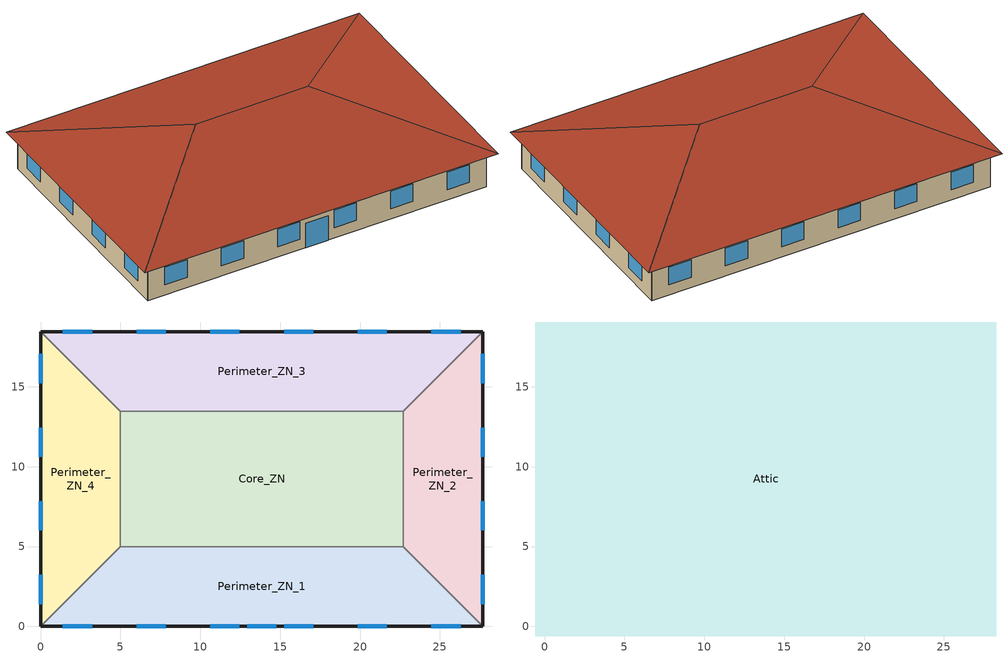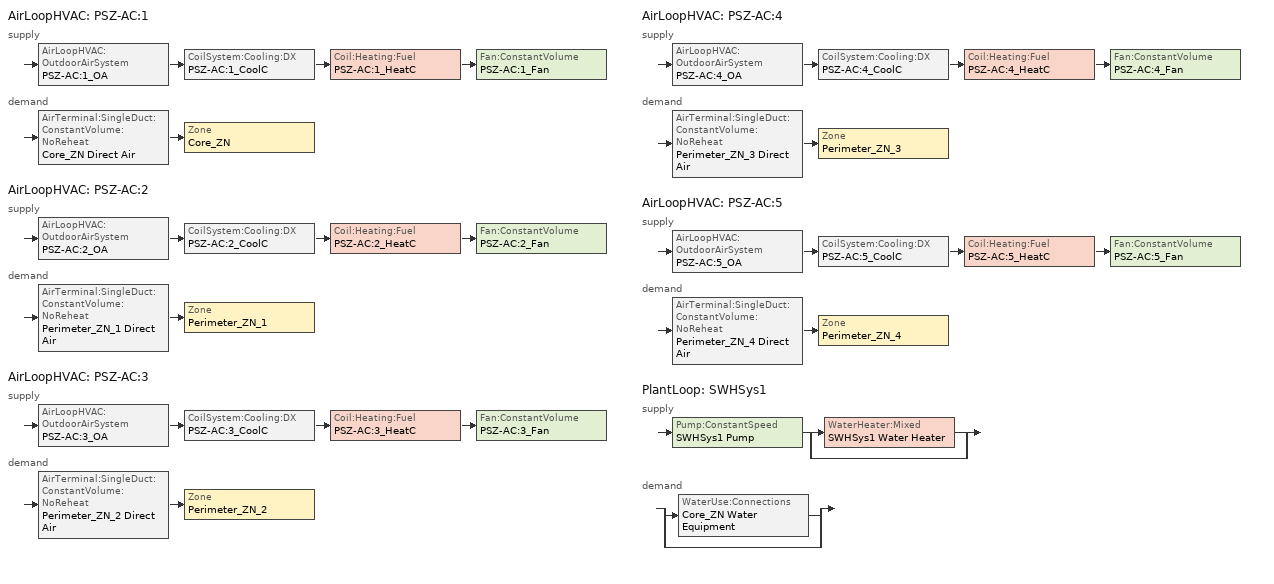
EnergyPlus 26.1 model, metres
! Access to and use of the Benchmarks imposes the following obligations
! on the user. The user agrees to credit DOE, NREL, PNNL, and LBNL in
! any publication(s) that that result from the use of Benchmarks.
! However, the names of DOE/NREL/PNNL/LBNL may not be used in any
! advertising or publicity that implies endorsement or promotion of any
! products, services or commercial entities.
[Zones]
Core_ZN
 floor ground (ext-slab): 5,13.46 22.69,13.46 22.69,5 5,5 z0
 wall to Perimeter_ZN_1 (int-walls): 5,5 22.69,5 z0:3.05
 wall to Perimeter_ZN_2 (int-walls): 22.69,5 22.69,13.46 z0:3.05
 wall to Perimeter_ZN_3 (int-walls): 22.69,13.46 5,13.46 z0:3.05
 wall to Perimeter_ZN_4 (int-walls): 5,13.46 5,5 z0:3.05
Perimeter_ZN_1
 floor ground (ext-slab): 27.69,0 0,0 5,5 22.69,5 z0
 wall outside (ext-walls): 0,0 27.69,0 z0:3.05
 wall to Perimeter_ZN_4 (int-walls): 5,5 0,0 z0:3.05
 wall to Perimeter_ZN_2 (int-walls): 27.69,0 22.69,5 z0:3.05
 window (window_south): 1.39,0 3.22,0 / 6.01,0 7.84,0 / 10.62,0 12.45,0 / 15.24,0 17.07,0 / 19.85,0 21.68,0 / 24.47,0 26.3,0 z0.9:2.42; 12.93,0 14.76,0 z0:2.13
Perimeter_ZN_2
 floor ground (ext-slab): 22.69,13.46 27.69,18.46 27.69,0 22.69,5 z0
 wall outside (ext-walls): 27.69,0 27.69,18.46 z0:3.05
 wall to Perimeter_ZN_3 (int-walls): 27.69,18.46 22.69,13.46 z0:3.05
 window (window_east): 27.69,15.24 27.69,17.07 / 27.69,10.62 27.69,12.45 / 27.69,6.01 27.69,7.84 / 27.69,1.39 27.69,3.22 z0.9:2.42
Perimeter_ZN_3
 floor ground (ext-slab): 5,13.46 0,18.46 27.69,18.46 22.69,13.46 z0
 wall outside (ext-walls): 27.69,18.46 0,18.46 z0:3.05
 wall to Perimeter_ZN_4 (int-walls): 0,18.46 5,13.46 z0:3.05
 window (window_north): 26.3,18.46 24.47,18.46 / 21.68,18.46 19.85,18.46 / 17.07,18.46 15.24,18.46 / 12.45,18.46 10.62,18.46 / 7.84,18.46 6.01,18.46 / 3.22,18.46 1.39,18.46 z0.9:2.42
Perimeter_ZN_4
 floor ground (ext-slab): 5,5 0,0 0,18.46 5,13.46 z0
 wall outside (ext-walls): 0,18.46 0,0 z0:3.05
 window (window_west): 0,3.22 0,1.39 / 0,7.84 0,6.01 / 0,12.45 0,10.62 / 0,17.07 0,15.24 z0.9:2.42
Attic
 floor outside (exposed-floor): -0.6,19.06 0,18.46 0,0 -0.6,-0.6 z3.05; 0,0 27.69,0 28.29,-0.6 -0.6,-0.6 z3.05; 28.29,19.06 28.29,-0.6 27.69,0 27.69,18.46 z3.05; -0.6,19.06 28.29,19.06 27.69,18.46 0,18.46 z3.05
 floor to Perimeter_ZN_1 (INT-FLOOR-TOPSIDE): 0,0 5,5 22.69,5 27.69,0 z3.05
 floor to Perimeter_ZN_4 (INT-FLOOR-TOPSIDE): 5,13.46 5,5 0,0 0,18.46 z3.05
 floor to Perimeter_ZN_2 (INT-FLOOR-TOPSIDE): 22.69,5 22.69,13.46 27.69,18.46 27.69,0 z3.05
 floor to Core_ZN (INT-FLOOR-TOPSIDE): 5,13.46 22.69,13.46 22.69,5 5,5 z3.05
 floor to Perimeter_ZN_3 (INT-FLOOR-TOPSIDE): 0,18.46 27.69,18.46 22.69,13.46 5,13.46 z3.05
 roof outside (roofs): 28.29,19.06,3.05 -0.6,19.06,3.05 9.23,9.23,6.33 18.46,9.23,6.33; -0.6,19.06,3.05 -0.6,-0.6,3.05 9.23,9.23,6.33; 28.29,-0.6,3.05 28.29,19.06,3.05 18.46,9.23,6.33; -0.6,-0.6,3.05 28.29,-0.6,3.05 18.46,9.23,6.33 9.23,9.23,6.33
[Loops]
AirLoopHVAC 'PSZ-AC:1'
 supply: AirLoopHVAC:OutdoorAirSystem 'PSZ-AC:1_OA' > CoilSystem:Cooling:DX 'PSZ-AC:1_CoolC' > Coil:Heating:Fuel 'PSZ-AC:1_HeatC' > Fan:ConstantVolume 'PSZ-AC:1_Fan'
 demand: AirTerminal:SingleDuct:ConstantVolume:NoReheat 'Core_ZN Direct Air' > Zone 'Core_ZN'
AirLoopHVAC 'PSZ-AC:2'
 supply: AirLoopHVAC:OutdoorAirSystem 'PSZ-AC:2_OA' > CoilSystem:Cooling:DX 'PSZ-AC:2_CoolC' > Coil:Heating:Fuel 'PSZ-AC:2_HeatC' > Fan:ConstantVolume 'PSZ-AC:2_Fan'
 demand: AirTerminal:SingleDuct:ConstantVolume:NoReheat 'Perimeter_ZN_1 Direct Air' > Zone 'Perimeter_ZN_1'
AirLoopHVAC 'PSZ-AC:3'
 supply: AirLoopHVAC:OutdoorAirSystem 'PSZ-AC:3_OA' > CoilSystem:Cooling:DX 'PSZ-AC:3_CoolC' > Coil:Heating:Fuel 'PSZ-AC:3_HeatC' > Fan:ConstantVolume 'PSZ-AC:3_Fan'
 demand: AirTerminal:SingleDuct:ConstantVolume:NoReheat 'Perimeter_ZN_2 Direct Air' > Zone 'Perimeter_ZN_2'
AirLoopHVAC 'PSZ-AC:4'
 supply: AirLoopHVAC:OutdoorAirSystem 'PSZ-AC:4_OA' > CoilSystem:Cooling:DX 'PSZ-AC:4_CoolC' > Coil:Heating:Fuel 'PSZ-AC:4_HeatC' > Fan:ConstantVolume 'PSZ-AC:4_Fan'
 demand: AirTerminal:SingleDuct:ConstantVolume:NoReheat 'Perimeter_ZN_3 Direct Air' > Zone 'Perimeter_ZN_3'
AirLoopHVAC 'PSZ-AC:5'
 supply: AirLoopHVAC:OutdoorAirSystem 'PSZ-AC:5_OA' > CoilSystem:Cooling:DX 'PSZ-AC:5_CoolC' > Coil:Heating:Fuel 'PSZ-AC:5_HeatC' > Fan:ConstantVolume 'PSZ-AC:5_Fan'
 demand: AirTerminal:SingleDuct:ConstantVolume:NoReheat 'Perimeter_ZN_4 Direct Air' > Zone 'Perimeter_ZN_4'
PlantLoop 'SWHSys1'
 supply: Pump:ConstantSpeed 'SWHSys1 Pump' > split
  | WaterHeater:Mixed 'SWHSys1 Water Heater'
  | bypass
 demand: split
  | WaterUse:Connections 'Core_ZN Water Equipment'
  | bypass
[Building]
Benchmark Small Office New V1.2_4.0: North Axis {deg}=0; Terrain=City; Loads Convergence Tolerance Value {W}=0.04; Temperature Convergence Tolerance Value {deltaC}=0.2; Solar Distribution=FullInteriorAndExterior; Maximum Number of Warmup Days=25; Minimum Number of Warmup Days=6
[Site:Location]
USA IL-CHICAGO-OHARE: Latitude {deg}=41.77; Longitude {deg}=-87.75; Time Zone {hr}=-6; Elevation {m}=190
[Site:GroundTemperature:BuildingSurface]
19.527, 19.502, 19.536, 19.598, 20.002, 21.64, 22.225, 22.375, 21.449, 20.121, 19.802, 19.633
[Site:WaterMainsTemperature]
Calculation Method=CORRELATION; Annual Average Outdoor Air Temperature {C}=9.69; Maximum Difference In Monthly Average Outdoor Air Temperatures {deltaC}=28.1
[SizingPeriod:DesignDay] Day of Month=21; Dry-Bulb Temperature Range Modifier Type=DefaultMultipliers; Humidity Condition Type=Wetbulb; Barometric Pressure {Pa}=99063; Rain Indicator=No; Snow Indicator=No; Daylight Saving Time Indicator=No; Solar Model Indicator=ASHRAEClearSky; ASHRAE Clear Sky Optical Depth for Beam Irradiance (taub)=0; ASHRAE Clear Sky Optical Depth for Diffuse Irradiance (taud)=0
Name | Month | Day Type | Maximum Dry-Bulb Temperature {C} | Daily Dry-Bulb Temperature Range {deltaC} | Wetbulb or DewPoint at Maximum Dry-Bulb {C} | Wind Speed {m/s} | Wind Direction {deg} | Sky Clearness
CHICAGO Ann Htg 99.6% Condns DB | 1 | WinterDesignDay | -20.6 | 0 | -20.6 | 4.9 | 270 | 0
CHICAGO Ann Clg .4% Condns WB=>MDB | 7 | SummerDesignDay | 31.2 | 10.7 | 25.5 | 5.3 | 230 | 1
[WindowMaterial:Glazing] Optical Data Type=SpectralAverage; Thickness {m}=0.003; Visible Transmittance at Normal Incidence=0.6216; Front Side Visible Reflectance at Normal Incidence=0.3284; Back Side Visible Reflectance at Normal Incidence=0.3284; Infrared Transmittance at Normal Incidence=0; Front Side Infrared Hemispherical Emissivity=0.9; Back Side Infrared Hemispherical Emissivity=0.9; Dirt Correction Factor for Solar and Visible Transmittance=1; Solar Diffusing=No
Name | Solar Transmittance at Normal Incidence | Front Side Solar Reflectance at Normal Incidence | Back Side Solar Reflectance at Normal Incidence | Conductivity {W/m-K}
Theoretical Glass [67] | 0.4826 | 0.4674 | 0.4674 | 0.0199
Theoretical Glass [81] | 0.4818 | 0.4682 | 0.4682 | 0.0303
[Material]
Name | Roughness | Thickness {m} | Conductivity {W/m-K} | Density {kg/m3} | Specific Heat {J/kg-K} | Thermal Absorptance | Solar Absorptance | Visible Absorptance
Wood Shingles | VeryRough | 0.0178 | 0.115 | 513 | 1255 | 0.9 | 0.78 | 0.78
1IN Wood Decking | MediumSmooth | 0.0254 | 0.1211 | 593 | 2510 | 0.9 | 0.78 | 0.78
Roof Insulation [2] | MediumRough | 0.2216 | 0.049 | 265 | 836.8 | 0.9 | 0.7 | 0.7
1/2IN Gypsum; 1/2IN Gypsum Top; 1/2IN Gypsum Bottom | Smooth | 0.0127 | 0.16 | 784.9 | 830 | 0.9 | 0.92 | 0.92
GP01 1/2 GYPSUM | Smooth | 0.0127 | 0.16 | 800 | 1090 | 0.9 | 0.7 | 0.5
1IN Stucco | Smooth | 0.0253 | 0.6918 | 1858 | 837 | 0.9 | 0.92 | 0.92
8IN Concrete HW | MediumRough | 0.2033 | 1.7296 | 2243 | 837 | 0.9 | 0.65 | 0.65
Wall Insulation [5] | MediumRough | 0.0453 | 0.0432 | 91 | 837 | 0.9 | 0.5 | 0.5
MAT-CC05 4 HW CONCRETE | Rough | 0.1016 | 1.311 | 2240 | 836.8 | 0.9 | 0.7 | 0.7
Floor Insulation [2] | MediumRough | 0.0636 | 0.045 | 265 | 836.8 | 0.9 | 0.7 | 0.7
MAT-CC05 8 HW CONCRETE | Rough | 0.2032 | 1.311 | 2240 | 836.8 | 0.9 | 0.7 | 0.7
AtticFloor Insulation | MediumRough | 0.2379 | 0.049 | 265 | 836.8 | 0.9 | 0.7 | 0.7
Roof Membrane | VeryRough | 0.0095 | 0.16 | 1121.29 | 1460 | 0.9 | 0.7 | 0.7
Metal Decking | MediumSmooth | 0.0015 | 45.006 | 7680 | 418.4 | 0.9 | 0.7 | 0.3
METAL Door Medium 18Ga_1; METAL Door Medium 18Ga_2 | Smooth | 0.0013 | 45.3149 | 7833.03 | 502.08 | 0.8 | 0.5 | 0.5
Std Wood 6inch | MediumSmooth | 0.15 | 0.12 | 540 | 1210 | 0.9 | 0.7 | 0.7
Std AC02 | MediumSmooth | 0.0127 | 0.057 | 288 | 1339 | 0.9 | 0.7 | 0.2
Std MAT-CC05 4  MW CONCRETE | Rough | 0.1 | 0.858 | 1968 | 836.8 | 0.9 | 0.7 | 0.2
Std PW05 | MediumSmooth | 0.0191 | 0.115 | 545 | 1213 | 0.9 | 0.78 | 0.78
Std Steel_Brown_Regular | Smooth | 0.0015 | 44.9696 | 7689 | 418 | 0.9 | 0.92 | 0.92
[Material:NoMass]
Name | Roughness | Thermal Resistance {m2-K/W} | Thermal Absorptance | Solar Absorptance | Visible Absorptance
CP02 CARPET PAD | VeryRough | 0.2165 | 0.9 | 0.7 | 0.8
AIR | Smooth | 0.2515 | 0.8 | 0.5 | 0.5
AIR [1] | Smooth | 0.1214 | 0.8 | 0.5 | 0.5
Std CP02 CARPET PAD | VeryRough | 0.21648 | 0.9 | 0.7 | 0.8
MAT-AIR-WALL | Rough | 0.207949 | 0.9 | 0.7
Std Opaque Door panel_con; Std Opaque Door panel_semi | MediumRough | 0.12327 | 0.9 | 0.7 | 0.7
Std Overhead Door Panel | MediumRough | 0.255345 | 0.9 | 0.7 | 0.7
[Construction]
InteriorFurnishings: Std Wood 6inch
INT-FLOOR-TOPSIDE: Std MAT-CC05 4  MW CONCRETE, Std CP02 CARPET PAD
INT-FLOOR-UNDERSIDE: Std CP02 CARPET PAD, Std MAT-CC05 4  MW CONCRETE
INT-FLOOR-SLAB: Std MAT-CC05 4  MW CONCRETE
DropCeiling: Std AC02
Sloped_Metal_Roof: Std Steel_Brown_Regular, Std PW05
Gable_Wall: Std PW05
AIR-WALL: MAT-AIR-WALL
Std Swinging Door_con: Std Opaque Door panel_con
Std Swinging Door_semi: Std Opaque Door panel_semi
Std Overhead Door: Std Overhead Door Panel
window_south; window_east; window_north; window_west: Theoretical Glass [67]
window_SkylightConst: Theoretical Glass [81]
roofs: Wood Shingles, 1IN Wood Decking, Roof Insulation [2], 1/2IN Gypsum
int-walls: GP01 1/2 GYPSUM, GP01 1/2 GYPSUM
ext-walls: 1IN Stucco, 8IN Concrete HW, Wall Insulation [5], 1/2IN Gypsum
ext-slab: MAT-CC05 4 HW CONCRETE, CP02 CARPET PAD
exposed-floor: Floor Insulation [2], MAT-CC05 8 HW CONCRETE, CP02 CARPET PAD
attic-floor: 1/2IN Gypsum Top, AtticFloor Insulation, 1/2IN Gypsum Bottom
attic-roof: Roof Membrane, Metal Decking
door: METAL Door Medium 18Ga_1, AIR, METAL Door Medium 18Ga_2
non-swinging-door: METAL Door Medium 18Ga_1, AIR [1], METAL Door Medium 18Ga_2
[ComponentCost:LineItem]
Name | Line Item Type | Item | Cost per Area {$/m2} | Cost per Each {$} | Quantity | Cost per Unit of Output Capacity {$/kW}
Interior Furnishings | Construction | InteriorFurnishings | 1
Interior Floor | Construction | INT-FLOOR-UNDERSIDE | 15
Interior Floor Slab | Construction | INT-FLOOR-SLAB | 35
Drop Ceiling | Construction | DropCeiling | 10
Sloped Metal Roof | Construction | Sloped_Metal_Roof | 1
Gable Wall | Construction | Gable_Wall | 1
Air Wall | Construction | AIR-WALL | 1
Swinging Door Conditioned | Construction | Std Swinging Door_con | 1
Swinging Door Semi-conditioned | Construction | Std Swinging Door_semi | 1
Overhead Door | Construction | Std Overhead Door | 1
south:window_south | Construction | window_south | 209.729
east:window_east | Construction | window_east | 209.729
north:window_north | Construction | window_north | 209.729
west:window_west | Construction | window_west | 209.729
SkylightConst:window_SkylightConst | Construction | window_SkylightConst | 215.97
roofs:roofs | Construction | roofs | 14.9259
int-walls:int-walls | Construction | int-walls | 1
ext-walls:ext-walls | Construction | ext-walls | 42.9231
ext-slab:ext-slab | Construction | ext-slab | 24.86
exposed-floor:exposed-floor | Construction | exposed-floor | 34.6727
attic-floor:attic-floor | Construction | attic-floor | 15.0182
attic-roof:attic-roof | Construction | attic-roof | 34.3904
door:door | Construction | door | 1
non-swinging-door:non-swinging-door | Construction | non-swinging-door | 1
People:Core_ZN | General | Core_ZN |  | 1 | 8.0516
LIGHTING EQUIP:Core_ZN | Lights | Core_ZN |  |  |  | 1
ElectricEquipment:Core_ZN:MiscPlug | General | Core_ZN |  | 1 | 1.2077
Infiltration:Perimeter_ZN_1 | General | Perimeter_ZN_1 |  | 1 | 0.0596
People:Perimeter_ZN_1 | General | Perimeter_ZN_1 |  | 1 | 6.1036
LIGHTING EQUIP:Perimeter_ZN_1 | Lights | Perimeter_ZN_1 |  |  |  | 1
ElectricEquipment:Perimeter_ZN_1:MiscPlug | General | Perimeter_ZN_1 |  | 1 | 0.9155
Infiltration:Perimeter_ZN_2 | General | Perimeter_ZN_2 |  | 1 | 0.0376
People:Perimeter_ZN_2 | General | Perimeter_ZN_2 |  | 1 | 3.6207
LIGHTING EQUIP:Perimeter_ZN_2 | Lights | Perimeter_ZN_2 |  |  |  | 1
ElectricEquipment:Perimeter_ZN_2:MiscPlug | General | Perimeter_ZN_2 |  | 1 | 0.5431
Infiltration:Perimeter_ZN_3 | General | Perimeter_ZN_3 |  | 1 | 0.0596
People:Perimeter_ZN_3 | General | Perimeter_ZN_3 |  | 1 | 6.1036
LIGHTING EQUIP:Perimeter_ZN_3 | Lights | Perimeter_ZN_3 |  |  |  | 1
ElectricEquipment:Perimeter_ZN_3:MiscPlug | General | Perimeter_ZN_3 |  | 1 | 0.9155
Infiltration:Perimeter_ZN_4 | General | Perimeter_ZN_4 |  | 1 | 0.0376
People:Perimeter_ZN_4 | General | Perimeter_ZN_4 |  | 1 | 3.6207
LIGHTING EQUIP:Perimeter_ZN_4 | Lights | Perimeter_ZN_4 |  |  |  | 1
ElectricEquipment:Perimeter_ZN_4:MiscPlug | General | Perimeter_ZN_4 |  | 1 | 0.5431
Infiltration:Attic | General | Attic |  | 1 | 0.2001
[Zone] Type=1; Multiplier=1; Ceiling Height {m}=-9999; Floor Area {m2}=autocalculate
Name | Volume {m3} | Part of Total Floor Area
Core_ZN | 456.4551 | Yes
Perimeter_ZN_1; Perimeter_ZN_3 | 346.0225 | Yes
Perimeter_ZN_2; Perimeter_ZN_4 | 205.265 | Yes
Attic | 720.1877 | No
[InternalMass] Construction=InteriorFurnishings
Name | Zone or ZoneList | Surface Area {m2}
Core_ZN Internal Mass | Core_ZN | 299.3148
Perimeter_ZN_1 Internal Mass | Perimeter_ZN_1 | 226.9
Perimeter_ZN_2 Internal Mass | Perimeter_ZN_2 | 134.6
Perimeter_ZN_3 Internal Mass | Perimeter_ZN_3 | 226.9
Perimeter_ZN_4 Internal Mass | Perimeter_ZN_4 | 134.6
[People] Number of People Schedule=BLDG_OCC_SCH; Number of People Calculation Method=People; Fraction Radiant=0.3; Sensible Heat Fraction=AUTOCALCULATE; Activity Level Schedule=ACTIVITY_SCH; Carbon Dioxide Generation Rate {m3/s-W}=3.82E-8; Enable ASHRAE 55 Comfort Warnings=No; Mean Radiant Temperature Calculation Type=EnclosureAveraged; Work Efficiency Schedule=WORK_EFF_SCH; Clothing Insulation Calculation Method=ClothingInsulationSchedule; Clothing Insulation Schedule=CLOTHING_SCH; Air Velocity Schedule=AIR_VELO_SCH; Thermal Comfort Model 1 Type=FANGER
Name | Zone or ZoneList or Space or SpaceList | Number of People
Core_ZN People | Core_ZN | 8.0516
Perimeter_ZN_1 People | Perimeter_ZN_1 | 6.1036
Perimeter_ZN_2 People | Perimeter_ZN_2 | 3.6207
Perimeter_ZN_3 People | Perimeter_ZN_3 | 6.1036
Perimeter_ZN_4 People | Perimeter_ZN_4 | 3.6207
[Lights] Schedule=BLDG_LIGHT_SCH; Design Level Calculation Method=LightingLevel; Return Air Fraction=0; Fraction Radiant=0.7; Fraction Visible=0.2; Fraction Replaceable=1; Return Air Fraction Calculated from Plenum Temperature=No
Name | Zone or ZoneList or Space or SpaceList | Lighting Level {W}
Core_ZN_Lights | Core_ZN | 1610.31
Perimeter_ZN_1_Lights | Perimeter_ZN_1 | 1220.72
Perimeter_ZN_2_Lights | Perimeter_ZN_2 | 724.148
Perimeter_ZN_3_Lights | Perimeter_ZN_3 | 1220.72
Perimeter_ZN_4_Lights | Perimeter_ZN_4 | 724.148
[ElectricEquipment] Schedule=BLDG_EQUIP_SCH; Design Level Calculation Method=EquipmentLevel; Fraction Latent=0; Fraction Radiant=0.5; Fraction Lost=0
Name | Zone or ZoneList or Space or SpaceList | Design Level {W}
Core_ZN_MiscPlug_Equip | Core_ZN | 1207.74
Perimeter_ZN_1_MiscPlug_Equip | Perimeter_ZN_1 | 915.5415
Perimeter_ZN_2_MiscPlug_Equip | Perimeter_ZN_2 | 543.111
Perimeter_ZN_3_MiscPlug_Equip | Perimeter_ZN_3 | 915.5415
Perimeter_ZN_4_MiscPlug_Equip | Perimeter_ZN_4 | 543.111
[Sizing:Zone] Zone Cooling Design Supply Air Temperature Input Method=SupplyAirTemperature; Zone Cooling Design Supply Air Temperature {C}=14; Zone Heating Design Supply Air Temperature Input Method=SupplyAirTemperature; Zone Heating Design Supply Air Temperature {C}=40; Zone Cooling Design Supply Air Humidity Ratio {kgWater/kgDryAir}=0.0085; Zone Heating Design Supply Air Humidity Ratio {kgWater/kgDryAir}=0.008; Cooling Design Air Flow Method=DesignDayWithLimit; Cooling Design Air Flow Rate {m3/s}=0; Cooling Minimum Air Flow per Zone Floor Area {m3/s-m2}=.000762; Cooling Minimum Air Flow {m3/s}=0; Cooling Minimum Air Flow Fraction=0; Heating Design Air Flow Method=DesignDay; Heating Design Air Flow Rate {m3/s}=0; Heating Maximum Air Flow per Zone Floor Area {m3/s-m2}=.002032; Heating Maximum Air Flow {m3/s}=.1415762; Heating Maximum Air Flow Fraction=0.3; Account for Dedicated Outdoor Air System=No; Dedicated Outdoor Air System Control Strategy=NeutralSupplyAir; Dedicated Outdoor Air Low Setpoint Temperature for Design {C}=autosize; Dedicated Outdoor Air High Setpoint Temperature for Design {C}=autosize; Zone Load Sizing Method=Sensible Load Only No Latent Load; Zone Latent Cooling Design Supply Air Humidity Ratio Input Method=HumidityRatioDifference; Zone Cooling Design Supply Air Humidity Ratio Difference {kgWater/kgDryAir}=0.005; Zone Latent Heating Design Supply Air Humidity Ratio Input Method=HumidityRatioDifference; Zone Humidification Design Supply Air Humidity Ratio Difference {kgWater/kgDryAir}=0.005
Name | Design Specification Outdoor Air Object
Core_ZN | SZ DSOA Core_ZN
Perimeter_ZN_1 | SZ DSOA Perimeter_ZN_1
Perimeter_ZN_2 | SZ DSOA Perimeter_ZN_2
Perimeter_ZN_3 | SZ DSOA Perimeter_ZN_3
Perimeter_ZN_4 | SZ DSOA Perimeter_ZN_4
[DesignSpecification:OutdoorAir] Outdoor Air Method=Flow/Zone; Outdoor Air Flow per Person {m3/s-person}=0; Outdoor Air Flow per Zone Floor Area {m3/s-m2}=0
Name | Outdoor Air Flow per Zone {m3/s}
SZ DSOA Core_ZN | 0.0805157
SZ DSOA Perimeter_ZN_1; SZ DSOA Perimeter_ZN_3 | 0.0610361
SZ DSOA Perimeter_ZN_2; SZ DSOA Perimeter_ZN_4 | 0.0362074
[ZoneControl:Thermostat] Control Type Schedule=Dual Zone Control Type Sched
Name | Zone or ZoneList | Control 1
Core_ZN Thermostat | Core_ZN | Core_ZN DualSPSched
Perimeter_ZN_1 Thermostat | Perimeter_ZN_1 | Perimeter_ZN_1 DualSPSched
Perimeter_ZN_2 Thermostat | Perimeter_ZN_2 | Perimeter_ZN_2 DualSPSched
Perimeter_ZN_3 Thermostat | Perimeter_ZN_3 | Perimeter_ZN_3 DualSPSched
Perimeter_ZN_4 Thermostat | Perimeter_ZN_4 | Perimeter_ZN_4 DualSPSched
[ThermostatSetpoint:DualSetpoint] Heating Setpoint Temperature Schedule=HTGSETP_SCH; Cooling Setpoint Temperature Schedule=CLGSETP_SCH
Core_ZN DualSPSched; Perimeter_ZN_1 DualSPSched; Perimeter_ZN_2 DualSPSched; Perimeter_ZN_3 DualSPSched; Perimeter_ZN_4 DualSPSched
[Zone equipment]
Core_ZN: Core_ZN Direct Air
Perimeter_ZN_1: Perimeter_ZN_1 Direct Air
Perimeter_ZN_2: Perimeter_ZN_2 Direct Air
Perimeter_ZN_3: Perimeter_ZN_3 Direct Air
Perimeter_ZN_4: Perimeter_ZN_4 Direct Air
[AirTerminal:SingleDuct:ConstantVolume:NoReheat] Availability Schedule=ALWAYS_ON; Maximum Air Flow Rate {m3/s}=AUTOSIZE
Core_ZN Direct Air; Perimeter_ZN_1 Direct Air; Perimeter_ZN_2 Direct Air; Perimeter_ZN_3 Direct Air; Perimeter_ZN_4 Direct Air
[SetpointManager:SingleZone:Reheat] Control Variable=Temperature; Minimum Supply Air Temperature {C}=10; Maximum Supply Air Temperature {C}=50
Name | Control Zone | Setpoint Node or NodeList
SupAirTemp MngrCore_ZN | Core_ZN | PSZ-AC:1 Supply Equipment Outlet Node
SupAirTemp MngrPerimeter_ZN_1 | Perimeter_ZN_1 | PSZ-AC:2 Supply Equipment Outlet Node
SupAirTemp MngrPerimeter_ZN_2 | Perimeter_ZN_2 | PSZ-AC:3 Supply Equipment Outlet Node
SupAirTemp MngrPerimeter_ZN_3 | Perimeter_ZN_3 | PSZ-AC:4 Supply Equipment Outlet Node
SupAirTemp MngrPerimeter_ZN_4 | Perimeter_ZN_4 | PSZ-AC:5 Supply Equipment Outlet Node
[WaterUse:Connections]
Core_ZN Water Equipment: Drain Water Heat Exchanger Type=None; Drain Water Heat Exchanger Destination=Plant; Water Use Equipment 1=Core_ZN Water Equipment
[WaterUse:Equipment]
Core_ZN Water Equipment: Peak Flow Rate {m3/s}=3.15444e-06; Flow Rate Fraction Schedule=BLDG_SWH_SCH; Target Temperature Schedule=Core_ZN Water Equipment Temp Sched; Hot Water Supply Temperature Schedule=Core_ZN Water Equipment Hot Supply Temp Sched; Zone=Core_ZN; Sensible Fraction Schedule=Core_ZN Water Equipment Sensible fract sched; Latent Fraction Schedule=Core_ZN Water Equipment Latent fract sched
[ZoneInfiltration:DesignFlowRate] Design Flow Rate Calculation Method=Flow/Zone; Constant Term Coefficient=1; Temperature Term Coefficient=0; Velocity Term Coefficient=0; Velocity Squared Term Coefficient=0
Name | Zone or ZoneList or Space or SpaceList | Schedule | Design Flow Rate {m3/s}
Perimeter_ZN_1_Infiltration | Perimeter_ZN_1 | INFIL_QUARTER_ON_SCH | 0.0596
Perimeter_ZN_2_Infiltration | Perimeter_ZN_2 | INFIL_QUARTER_ON_SCH | 0.0376
Perimeter_ZN_3_Infiltration | Perimeter_ZN_3 | INFIL_QUARTER_ON_SCH | 0.0596
Perimeter_ZN_4_Infiltration | Perimeter_ZN_4 | INFIL_QUARTER_ON_SCH | 0.0376
Attic_Infiltration | Attic | ALWAYS_ON | 0.2001
[AirLoopHVAC] Design Supply Air Flow Rate {m3/s}=AUTOSIZE
PSZ-AC:1; PSZ-AC:2; PSZ-AC:3; PSZ-AC:4; PSZ-AC:5
[SetpointManager:MixedAir] Control Variable=Temperature
Name | Setpoint Node or NodeList
PSZ-AC:1_CoolC SAT Manager | PSZ-AC:1_CoolC-PSZ-AC:1_HeatCNode
PSZ-AC:1_HeatC MixedAir Manager | PSZ-AC:1_HeatC-PSZ-AC:1_FanNode
PSZ-AC:1_OAMixed Air Temp Manager | PSZ-AC:1_OA-PSZ-AC:1_CoolCNode
PSZ-AC:2_CoolC SAT Manager | PSZ-AC:2_CoolC-PSZ-AC:2_HeatCNode
PSZ-AC:2_HeatC MixedAir Manager | PSZ-AC:2_HeatC-PSZ-AC:2_FanNode
PSZ-AC:2_OAMixed Air Temp Manager | PSZ-AC:2_OA-PSZ-AC:2_CoolCNode
PSZ-AC:3_CoolC SAT Manager | PSZ-AC:3_CoolC-PSZ-AC:3_HeatCNode
PSZ-AC:3_HeatC MixedAir Manager | PSZ-AC:3_HeatC-PSZ-AC:3_FanNode
PSZ-AC:3_OAMixed Air Temp Manager | PSZ-AC:3_OA-PSZ-AC:3_CoolCNode
PSZ-AC:4_CoolC SAT Manager | PSZ-AC:4_CoolC-PSZ-AC:4_HeatCNode
PSZ-AC:4_HeatC MixedAir Manager | PSZ-AC:4_HeatC-PSZ-AC:4_FanNode
PSZ-AC:4_OAMixed Air Temp Manager | PSZ-AC:4_OA-PSZ-AC:4_CoolCNode
PSZ-AC:5_CoolC SAT Manager | PSZ-AC:5_CoolC-PSZ-AC:5_HeatCNode
PSZ-AC:5_HeatC MixedAir Manager | PSZ-AC:5_HeatC-PSZ-AC:5_FanNode
PSZ-AC:5_OAMixed Air Temp Manager | PSZ-AC:5_OA-PSZ-AC:5_CoolCNode
[Sizing:System] Type of Load to Size On=Sensible; Design Outdoor Air Flow Rate {m3/s}=AUTOSIZE; Central Heating Maximum System Air Flow Ratio=1; Preheat Design Temperature {C}=7; Preheat Design Humidity Ratio {kgWater/kgDryAir}=0.008; Precool Design Temperature {C}=12.8; Precool Design Humidity Ratio {kgWater/kgDryAir}=0.008; Central Cooling Design Supply Air Temperature {C}=12.8; Central Heating Design Supply Air Temperature {C}=40; Type of Zone Sum to Use=NonCoincident; 100% Outdoor Air in Cooling=No; 100% Outdoor Air in Heating=No; Central Cooling Design Supply Air Humidity Ratio {kgWater/kgDryAir}=0.0085; Central Heating Design Supply Air Humidity Ratio {kgWater/kgDryAir}=0.008; Cooling Supply Air Flow Rate Method=DesignDay; Cooling Supply Air Flow Rate {m3/s}=0; Heating Supply Air Flow Rate Method=DesignDay; Heating Supply Air Flow Rate {m3/s}=0; System Outdoor Air Method=ZoneSum; Zone Maximum Outdoor Air Fraction=1; Cooling Design Capacity Method=CoolingDesignCapacity; Cooling Design Capacity {W}=autosize; Heating Design Capacity Method=HeatingDesignCapacity; Heating Design Capacity {W}=autosize; Central Cooling Capacity Control Method=OnOff
PSZ-AC:1; PSZ-AC:2; PSZ-AC:3; PSZ-AC:4; PSZ-AC:5
[AvailabilityManager:NightCycle] Applicability Schedule=ALWAYS_ON; Fan Schedule=HVACOperationSchd; Control Type=CycleOnAny; Thermostat Tolerance {deltaC}=1; Cycling Run Time Control Type=FixedRunTime; Cycling Run Time {s}=1800
PSZ-AC:1 Availability Manager; PSZ-AC:2 Availability Manager; PSZ-AC:3 Availability Manager; PSZ-AC:4 Availability Manager; PSZ-AC:5 Availability Manager
[Controller:OutdoorAir] Minimum Outdoor Air Flow Rate {m3/s}=AUTOSIZE; Maximum Outdoor Air Flow Rate {m3/s}=AUTOSIZE; Economizer Control Type=NoEconomizer; Economizer Control Action Type=ModulateFlow; Economizer Maximum Limit Dry-Bulb Temperature {C}=28; Economizer Maximum Limit Enthalpy {J/kg}=64000; Economizer Minimum Limit Dry-Bulb Temperature {C}=-100; Lockout Type=NoLockout; Minimum Limit Type=FixedMinimum; Minimum Outdoor Air Schedule=MinOA_Sched
PSZ-AC:1_OA_Controller; PSZ-AC:2_OA_Controller; PSZ-AC:3_OA_Controller; PSZ-AC:4_OA_Controller; PSZ-AC:5_OA_Controller
[CoilSystem:Cooling:DX] Availability Schedule=ALWAYS_ON
Name | Cooling Coil
PSZ-AC:1_CoolC | PSZ-AC:1_CoolC DXCoil
PSZ-AC:2_CoolC | PSZ-AC:2_CoolC DXCoil
PSZ-AC:3_CoolC | PSZ-AC:3_CoolC DXCoil
PSZ-AC:4_CoolC | PSZ-AC:4_CoolC DXCoil
PSZ-AC:5_CoolC | PSZ-AC:5_CoolC DXCoil
[Coil:Cooling:DX:SingleSpeed] Availability Schedule=ALWAYS_ON; Gross Rated Total Cooling Capacity {W}=AUTOSIZE; Gross Rated Sensible Heat Ratio=AUTOSIZE; Rated Air Flow Rate {m3/s}=AUTOSIZE; 2017 Rated Evaporator Fan Power Per Volume Flow Rate {W/(m3/s)}=773.3; Minimum Outdoor Dry-Bulb Temperature for Compressor Operation {C}=-25
Name | Gross Rated Cooling COP {W/W} | Total Cooling Capacity Function of Temperature Curve | Total Cooling Capacity Function of Flow Fraction Curve | Energy Input Ratio Function of Temperature Curve | Energy Input Ratio Function of Flow Fraction Curve | Part Load Fraction Correlation Curve
PSZ-AC:1_CoolC DXCoil | 3.98382 | PSZ-AC:1_CoolCStandard10Ton_CapFT | PSZ-AC:1_CoolCStandard10Ton_CapFF | PSZ-AC:1_CoolCStandard10Ton_EIRFT | PSZ-AC:1_CoolCStandard10Ton_EIRFFF | PSZ-AC:1_CoolCStandard10Ton_PLR
PSZ-AC:2_CoolC DXCoil | 3.8168 | PSZ-AC:2_CoolCStandard10Ton_CapFT | PSZ-AC:2_CoolCStandard10Ton_CapFF | PSZ-AC:2_CoolCStandard10Ton_EIRFT | PSZ-AC:2_CoolCStandard10Ton_EIRFFF | PSZ-AC:2_CoolCStandard10Ton_PLR
PSZ-AC:3_CoolC DXCoil | 3.96714 | PSZ-AC:3_CoolCStandard10Ton_CapFT | PSZ-AC:3_CoolCStandard10Ton_CapFF | PSZ-AC:3_CoolCStandard10Ton_EIRFT | PSZ-AC:3_CoolCStandard10Ton_EIRFFF | PSZ-AC:3_CoolCStandard10Ton_PLR
PSZ-AC:4_CoolC DXCoil | 3.82029 | PSZ-AC:4_CoolCStandard10Ton_CapFT | PSZ-AC:4_CoolCStandard10Ton_CapFF | PSZ-AC:4_CoolCStandard10Ton_EIRFT | PSZ-AC:4_CoolCStandard10Ton_EIRFFF | PSZ-AC:4_CoolCStandard10Ton_PLR
PSZ-AC:5_CoolC DXCoil | 3.96126 | PSZ-AC:5_CoolCStandard10Ton_CapFT | PSZ-AC:5_CoolCStandard10Ton_CapFF | PSZ-AC:5_CoolCStandard10Ton_EIRFT | PSZ-AC:5_CoolCStandard10Ton_EIRFFF | PSZ-AC:5_CoolCStandard10Ton_PLR
[Coil:Heating:Fuel] Availability Schedule=ALWAYS_ON; Fuel Type=NaturalGas; Burner Efficiency=0.8; Nominal Capacity {W}=AUTOSIZE
PSZ-AC:1_HeatC; PSZ-AC:2_HeatC; PSZ-AC:3_HeatC; PSZ-AC:4_HeatC; PSZ-AC:5_HeatC
[Fan:ConstantVolume] Availability Schedule=HVACOperationSchd; Fan Total Efficiency=0.53625; Pressure Rise {Pa}=622; Maximum Flow Rate {m3/s}=AUTOSIZE; Motor Efficiency=0.825; Motor In Airstream Fraction=1
PSZ-AC:1_Fan; PSZ-AC:2_Fan; PSZ-AC:3_Fan; PSZ-AC:4_Fan; PSZ-AC:5_Fan
[PlantLoop]
SWHSys1: Fluid Type=Water; Plant Equipment Operation Scheme=SWHSys1 Loop Operation Scheme List; Maximum Loop Temperature {C}=60; Minimum Loop Temperature {C}=10; Maximum Loop Flow Rate {m3/s}=AUTOSIZE; Minimum Loop Flow Rate {m3/s}=0; Plant Loop Volume {m3}=AUTOSIZE; Load Distribution Scheme=Optimal
[Sizing:Plant]
SWHSys1: Loop Type=Heating; Design Loop Exit Temperature {C}=60; Loop Design Temperature Difference {deltaC}=5
[SetpointManager:Scheduled]
SWHSys1 Loop Setpoint Manager: Control Variable=Temperature; Schedule=SWHSys1-Loop-Temp-Schedule; Setpoint Node or NodeList=SWHSys1 Supply Outlet Node
[PlantEquipmentOperationSchemes]
SWHSys1 Loop Operation Scheme List: Control Scheme 1=SWHSys1 Operation Scheme; Control Scheme 1 Schedule=PlantOnSched
[PlantEquipmentOperation:HeatingLoad]
SWHSys1 Operation Scheme: Load Range 1 Lower Limit {W}=0; Load Range 1 Upper Limit {W}=1000000000000000; Range 1 Equipment List=SWHSys1 Equipment List
[PlantEquipmentList]
SWHSys1 Equipment List: SWHSys1 Water Heater
[Pump:ConstantSpeed]
SWHSys1 Pump: Design Flow Rate {m3/s}=AUTOSIZE; Design Pump Head {Pa}=0.001; Design Power Consumption {W}=AUTOSIZE; Motor Efficiency=1; Fraction of Motor Inefficiencies to Fluid Stream=0; Pump Control Type=Intermittent
[WaterHeater:Mixed]
SWHSys1 Water Heater: Tank Volume {m3}=0.1514; Setpoint Temperature Schedule=SWHSys1 Water Heater Setpoint Temperature Schedule Name; Deadband Temperature Difference {deltaC}=2; Maximum Temperature Limit {C}=82.2222; Heater Control Type=Cycle; Heater Maximum Capacity {W}=845000; Heater Ignition Minimum Flow Rate {m3/s}=0; Heater Ignition Delay {s}=0; Heater Fuel Type=NATURALGAS; Heater Thermal Efficiency=0.8; Off Cycle Parasitic Fuel Consumption Rate {W}=20; Off Cycle Parasitic Fuel Type=NATURALGAS; Off Cycle Parasitic Heat Fraction to Tank=0.8; On Cycle Parasitic Fuel Consumption Rate {W}=0; On Cycle Parasitic Fuel Type=NATURALGAS; On Cycle Parasitic Heat Fraction to Tank=0; Ambient Temperature Indicator=SCHEDULE; Ambient Temperature Schedule=SWHSys1 Water Heater Ambient Temperature Schedule Name; Off Cycle Loss Coefficient to Ambient Temperature {W/K}=6; Off Cycle Loss Fraction to Zone=1; On Cycle Loss Coefficient to Ambient Temperature {W/K}=6; On Cycle Loss Fraction to Zone=1; Use Side Effectiveness=1; Source Side Effectiveness=1; Use Side Design Flow Rate {m3/s}=AUTOSIZE; Source Side Design Flow Rate {m3/s}=AUTOSIZE; Indirect Water Heating Recovery Time {hr}=1.5
[Exterior:Lights]
Exterior Facade Lighting: Schedule=ALWAYS_ON; Design Level {W}=966; Control Option=AstronomicalClock
[UtilityCost:Tariff]
Name | Output Meter | Conversion Factor Choice | Demand Window Length | Monthly Charge or Variable | Group
PSI_LLF_LowLoadFactorService | ElectricityNet:Facility | kWh | HalfHour | 15 | Comm Elect
PSI_CS_CommercialElectricService | ElectricityNet:Facility | kWh |  | 9.4 | Comm Elect
IN_EIAMonthlyRateGas | NaturalGas:Facility | MCF |  | 0 | Comm Gas
[UtilityCost:Charge:Block] Source Variable=totalEnergy; Season=Annual; Category Variable=EnergyCharges
Name | Utility Cost Charge Block | Tariff | Block Size 1 Value or Variable | Block 1 Cost per Unit Value or Variable | Block Size 2 Value or Variable | Block 2 Cost per Unit Value or Variable | Block Size 3 Value or Variable | Block 3 Cost per Unit Value or Variable | Block Size 4 Value or Variable | Block 4 Cost per Unit Value or Variable | Block Size Multiplier Value or Variable
 | AnnualEnergyCharge | PSI_LLF_LowLoadFactorService | 300 | 0.108222 | 700 | 0.087021 | 1500 | 0.07842 | remaining | 0.05832
 | AnnualDemandBaseCharge | PSI_LLF_LowLoadFactorService | 190 | 0 | 110 | 0.051773 | remaining | 0.046965 |  |  | TotalDemand
 | AnnualEnergyCharge | PSI_CS_CommercialElectricService | 300 | 0.082409 | 700 | 0.072873 | 1500 | 0.061696 | remaining | 0.041179
[UtilityCost:Charge:Simple] Season=Annual
Name | Utility Cost Charge Simple | Tariff | Source Variable | Category Variable | Cost per Unit Value or Variable
 | FuelCostAdjustEnergyCharge | PSI_LLF_LowLoadFactorService | totalEnergy | EnergyCharges | 0.002028
 | QualPollutionControlAdjustEnergyCharge | PSI_LLF_LowLoadFactorService | totalEnergy | EnergyCharges | 0.000536
 | SoxNoxRiderAdjustEnergyCharge | PSI_LLF_LowLoadFactorService | totalEnergy | EnergyCharges | 0.001127
 | DSMRiderAdjustEnergyCharge | PSI_LLF_LowLoadFactorService | totalEnergy | EnergyCharges | -0.00037
 | PurchPowerTrackerAdjustEnergyCharge | PSI_LLF_LowLoadFactorService | totalEnergy | EnergyCharges | -3.1e-05
 | MidwestISOAdjustEnergyCharge | PSI_LLF_LowLoadFactorService | totalEnergy | EnergyCharges | -0.000216
 | CleanCoalRiderEnergyCharge | PSI_LLF_LowLoadFactorService | totalEnergy | EnergyCharges | 0.000833
 | TaxofeightPercent | PSI_LLF_LowLoadFactorService | SubTotal | Taxes | 0.08
 | FuelCostAdjustEnergyCharge | PSI_CS_CommercialElectricService | totalEnergy | EnergyCharges | 0.002028
 | QualPollutionControlAdjustEnergyCharge | PSI_CS_CommercialElectricService | totalEnergy | EnergyCharges | 0.000536
 | SoxNoxRiderAdjustEnergyCharge | PSI_CS_CommercialElectricService | totalEnergy | EnergyCharges | 0.001127
 | DSMRiderAdjustEnergyCharge | PSI_CS_CommercialElectricService | totalEnergy | EnergyCharges | 0.000021
 | PurchPowerTrackerAdjustEnergyCharge | PSI_CS_CommercialElectricService | totalEnergy | EnergyCharges | 0.000034
 | MidwestISOAdjustEnergyCharge | PSI_CS_CommercialElectricService | totalEnergy | EnergyCharges | -0.000203
 | CleanCoalRiderEnergyCharge | PSI_CS_CommercialElectricService | totalEnergy | EnergyCharges | 0.000807
 | TaxofeightPercent | PSI_CS_CommercialElectricService | SubTotal | Taxes | 0.08
 | MonthlyRateGasCharge | IN_EIAMonthlyRateGas | totalEnergy | EnergyCharges | IN_MonthlyGasRates
 | TaxofEightPercent | IN_EIAMonthlyRateGas | SubTotal | Taxes | 0.08
[UtilityCost:Qualify] Variable=TotalDemand; Threshold Value or Variable=75; Season=Annual; Threshold Test=Count
Name | Utility Cost Qualify | Tariff | Qualify Type | Number of Months
 | MinDemand75kw | PSI_LLF_LowLoadFactorService | Minimum | 12
 | MaxDemand75kw | PSI_CS_CommercialElectricService | Maximum | 1
[UtilityCost:Variable]
IN_MonthlyGasRates: Tariff=IN_EIAMonthlyRateGas; Variable Type=Dimensionless; January Value=8.22; February Value=7.51; March Value=8.97; April Value=9.01; May Value=9.16; June Value=10.44; July Value=10.32; August Value=10.13; September Value=9.2; October Value=8.18; November Value=7.83
[Schedule:Compact]
BLDG_LIGHT_SCH: Through: 12/31, For: Weekdays, Until: 05:00, 0.05, Until: 07:00, 0.1, Until: 08:00, 0.3, Until: 17:00, 0.9, Until: 18:00, 0.5, Until: 20:00, 0.3, Until: 22:00, 0.2, Until: 23:00, 0.1, Until: 24:00, 0.05, For: SummerDesignDay, Until: 24:00, 1, For: Saturday, Until: 06:00, 0.05, Until: 08:00, 0.1, Until: 12:00, 0.3, Until: 17:00, 0.15, Until: 24:00, 0.05, For: WinterDesignDay, Until: 24:00, 0, For: Sunday Holidays AllOtherDays, Until: 24:00, 0.05
BLDG_EQUIP_SCH: Through: 12/31, For: Weekdays, Until: 08:00, 0.4, Until: 12:00, 0.9, Until: 13:00, 0.8, Until: 17:00, 0.9, Until: 18:00, 0.5, Until: 24:00, 0.4, For: SummerDesignDay, Until: 24:00, 1, For: Saturday, Until: 06:00, 0.3, Until: 08:00, 0.4, Until: 12:00, 0.5, Until: 17:00, 0.35, Until: 24:00, 0.3, For: WinterDesignDay, Until: 24:00, 0, For: Sunday Holidays AllOtherDays, Until: 24:00, 0.3
BLDG_OCC_SCH: Through: 12/31, For: Weekdays, Until: 06:00, 0, Until: 07:00, 0.1, Until: 08:00, 0.2, Until: 12:00, 0.95, Until: 13:00, 0.5, Until: 17:00, 0.95, Until: 18:00, 0.3, Until: 20:00, 0.1, Until: 24:00, 0.05, For: SummerDesignDay, Until: 06:00, 0, Until: 22:00, 1, Until: 24:00, 0.05, For: Saturday, Until: 06:00, 0, Until: 08:00, 0.1, Until: 12:00, 0.3, Until: 17:00, 0.1, Until: 19:00, 0, Until: 24:00, 0, For: WinterDesignDay, Until: 24:00, 0, For: Sunday Holidays AllOtherDays, Until: 06:00, 0, Until: 18:00, 0, Until: 24:00, 0
INFIL_QUARTER_ON_SCH: Through: 12/31, For: Weekdays SummerDesignDay, Until: 06:00, 1, Until: 22:00, 0.25, Until: 24:00, 1, For: Saturday WinterDesignDay, Until: 06:00, 1, Until: 18:00, 0.25, Until: 24:00, 1, For: Sunday Holidays AllOtherDays, Until: 24:00, 1
BLDG_SWH_SCH: Through: 12/31, For: Weekdays SummerDesignDay, Until: 05:00, 0.05, Until: 06:00, 0.08, Until: 07:00, 0.07, Until: 08:00, 0.19, Until: 09:00, 0.35, Until: 10:00, 0.38, Until: 11:00, 0.39, Until: 12:00, 0.47, Until: 13:00, 0.57, Until: 14:00, 0.54, Until: 15:00, 0.34, Until: 16:00, 0.33, Until: 17:00, 0.44, Until: 18:00, 0.26, Until: 19:00, 0.21, Until: 20:00, 0.15, Until: 21:00, 0.17, Until: 22:00, 0.08, Until: 24:00, 0.05, For: Saturday WinterDesignDay, Until: 05:00, 0.05, Until: 06:00, 0.08, Until: 07:00, 0.07, Until: 08:00, 0.11, Until: 09:00, 0.15, Until: 10:00, 0.21, Until: 11:00, 0.19, Until: 12:00, 0.23, Until: 13:00, 0.2, Until: 14:00, 0.19, Until: 15:00, 0.15, Until: 16:00, 0.13, Until: 17:00, 0.14, Until: 21:00, 0.07, Until: 22:00, 0.09, Until: 24:00, 0.05, For: Sunday Holidays AllOtherDays, Until: 05:00, 0.04, Until: 06:00, 0.07, Until: 11:00, 0.04, Until: 13:00, 0.06, Until: 14:00, 0.09, Until: 15:00, 0.06, Until: 21:00, 0.04, Until: 22:00, 0.07, Until: 24:00, 0.04
ALWAYS_ON; PlantOnSched; MinOA_Sched: Through: 12/31, For: AllDays, Until: 24:00, 1
HVACOperationSchd: Through: 12/31, For: Weekdays SummerDesignDay, Until: 06:00, 0, Until: 22:00, 1, Until: 24:00, 0, For: Saturday WinterDesignDay, Until: 06:00, 0, Until: 18:00, 1, Until: 24:00, 0, For: Sunday Holidays AllOtherDays, Until: 24:00, 0
HTGSETP_SCH: Through: 12/31, For: Weekdays, Until: 05:00, 15.6, Until: 19:00, 21, Until: 24:00, 15.6, For SummerDesignDay, Until: 24:00, 15.6, For: Saturday, Until: 06:00, 15.6, Until: 17:00, 21, Until: 24:00, 15.6, For: WinterDesignDay, Until: 24:00, 21, For: Sunday Holidays AllOtherDays, Until: 24:00, 15.6
CLGSETP_SCH: Through: 12/31, For: Weekdays SummerDesignDay, Until: 06:00, 30, Until: 22:00, 24, Until: 24:00, 30, For: Saturday, Until: 06:00, 30, Until: 18:00, 24, Until: 24:00, 30, For WinterDesignDay, Until: 24:00, 30, For: Sunday Holidays AllOtherDays, Until: 24:00, 30
Dual Zone Control Type Sched: Through: 12/31, For: AllDays, Until: 24:00, 4
ACTIVITY_SCH: Through: 12/31, For: AllDays, Until: 24:00, 120
WORK_EFF_SCH: Through: 12/31, For: AllDays, Until: 24:00, 0
AIR_VELO_SCH; Core_ZN Water Equipment Sensible fract sched: Through: 12/31, For: AllDays, Until: 24:00, 0.2
CLOTHING_SCH: Through: 04/30, For: AllDays, Until: 24:00, 1, Through: 09/30, For: AllDays, Until: 24:00, 0.5, Through: 12/31, For: AllDays, Until: 24:00, 1
Core_ZN Water Equipment Latent fract sched: Through: 12/31, For: AllDays, Until: 24:00, 0.05
Core_ZN Water Equipment Temp Sched: Through: 12/31, For: AllDays, Until: 24:00, 48.8
Core_ZN Water Equipment Hot Supply Temp Sched: Through: 12/31, For: AllDays, Until: 24:00, 55
SWHSys1-Loop-Temp-Schedule; SWHSys1 Water Heater Setpoint Temperature Schedule Name: Through: 12/31, For: AllDays, Until: 24:00, 60
SWHSys1 Water Heater Ambient Temperature Schedule Name: Through: 12/31, For: AllDays, Until: 24:00, 22
[Curve:Biquadratic] Minimum Value of x=17; Maximum Value of x=22; Minimum Value of y=13; Maximum Value of y=46
Name | Coefficient1 Constant | Coefficient2 x | Coefficient3 x**2 | Coefficient4 y | Coefficient5 y**2 | Coefficient6 x*y
PSZ-AC:1_CoolCStandard10Ton_CapFT; PSZ-AC:2_CoolCStandard10Ton_CapFT; PSZ-AC:3_CoolCStandard10Ton_CapFT; PSZ-AC:4_CoolCStandard10Ton_CapFT; PSZ-AC:5_CoolCStandard10Ton_CapFT | 0.42415 | 0.04426 | -0.00042 | 0.00333 | -0.00008 | -0.00021
PSZ-AC:1_CoolCStandard10Ton_EIRFT; PSZ-AC:2_CoolCStandard10Ton_EIRFT; PSZ-AC:3_CoolCStandard10Ton_EIRFT; PSZ-AC:4_CoolCStandard10Ton_EIRFT; PSZ-AC:5_CoolCStandard10Ton_EIRFT | 1.23649 | -0.02431 | 0.00057 | -0.01434 | 0.00063 | -0.00038
[Curve:Quadratic]
Name | Coefficient1 Constant | Coefficient2 x | Coefficient3 x**2 | Minimum Value of x | Maximum Value of x
PSZ-AC:1_CoolCStandard10Ton_CapFF; PSZ-AC:2_CoolCStandard10Ton_CapFF; PSZ-AC:3_CoolCStandard10Ton_CapFF; PSZ-AC:4_CoolCStandard10Ton_CapFF; PSZ-AC:5_CoolCStandard10Ton_CapFF | 0.77136 | 0.34053 | -0.11088 | 0.75918 | 1.13877
PSZ-AC:1_CoolCStandard10Ton_EIRFFF; PSZ-AC:2_CoolCStandard10Ton_EIRFFF; PSZ-AC:3_CoolCStandard10Ton_EIRFFF; PSZ-AC:4_CoolCStandard10Ton_EIRFFF; PSZ-AC:5_CoolCStandard10Ton_EIRFFF | 1.2055 | -0.32953 | 0.12308 | 0.75918 | 1.13877
PSZ-AC:1_CoolCStandard10Ton_PLR; PSZ-AC:2_CoolCStandard10Ton_PLR; PSZ-AC:3_CoolCStandard10Ton_PLR; PSZ-AC:4_CoolCStandard10Ton_PLR; PSZ-AC:5_CoolCStandard10Ton_PLR | 0.771 | 0.229 | 0 | 0 | 1
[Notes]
DOE Commercial Building Benchmark
Small Office, new construction
ASHRAE Standards 90.1-2004 and 62-1999
Description:  Single story, five zone office building.
Form:         Area = 511 m2 (5,500 ft2); Number of Stories = 1; Shape = rectangle, Aspect ratio = 1.5
Envelope:     Envelope thermal properties vary with climate according to ASHRAE Standard 90.1-2004.
Opaque constructions: mass walls; attic roof; slab-on-grade floor
Windows: window-to-wall ratio = 21.2%, equal distribution of punched windows
Infiltration = 0.4 cfm/ft2 above grade wall area at 0.3 in wc (75 Pa) adjusted to 0.016 in wc (4 Pa).
25% of full value when ventilation system on.
HVAC:         PSZ-AC, gas furnace
No economizers, per ASHRAE 90.1-2004
Int. gains:   lights = 10.76 W/m2 (1.0 W/ft2);
elec. plug loads = 8.07 W/m2 (0.75 W/ft2)
gas plug load = 0 W/m2 (0 W/ft2)
people = 28 total; 5.38/100 m2 (5.0/1000 ft2)
Detached Shading:               None
Daylight:                       None
Natural Ventilation:            None
Zonal Equipment:                None
Air Primary Loops:              PSZ
Plant Loops:                    SHWSys1
System Equipment Autosize:      Yes
Purchased Cooling:              None
Purchased Heating:              None
Coils:                          Coil:Cooling:DX:SingleSpeed; Coil:Heating:Gas
Pumps:                          None
Boilers:                        None
Chillers:                       None
Reference citation for the Commercial Building Benchmarks:
Deru, M.; Griffith, B.; Long, N.; Benne, K.; Field, K.; Studer, D.;
Torcellini, P; Halverson, M.;Winiarski, D.; Liu, B.; Crawley, D. (2009).
DOE Commercial Building Research Benchmarks for Commercial Buildings.
Washington, DC: U.S. Department of Energy, Energy Efficiency and
Renewable Energy, Office of Building Technologies.
Start SimMetaData
WeatherFileName=USA_IL_Chicago-OHare_TMY2.epw
RoofConstruction=Attic and Other
ExtWallConstruction=Mass
End SimMetaData
US National Holidays
